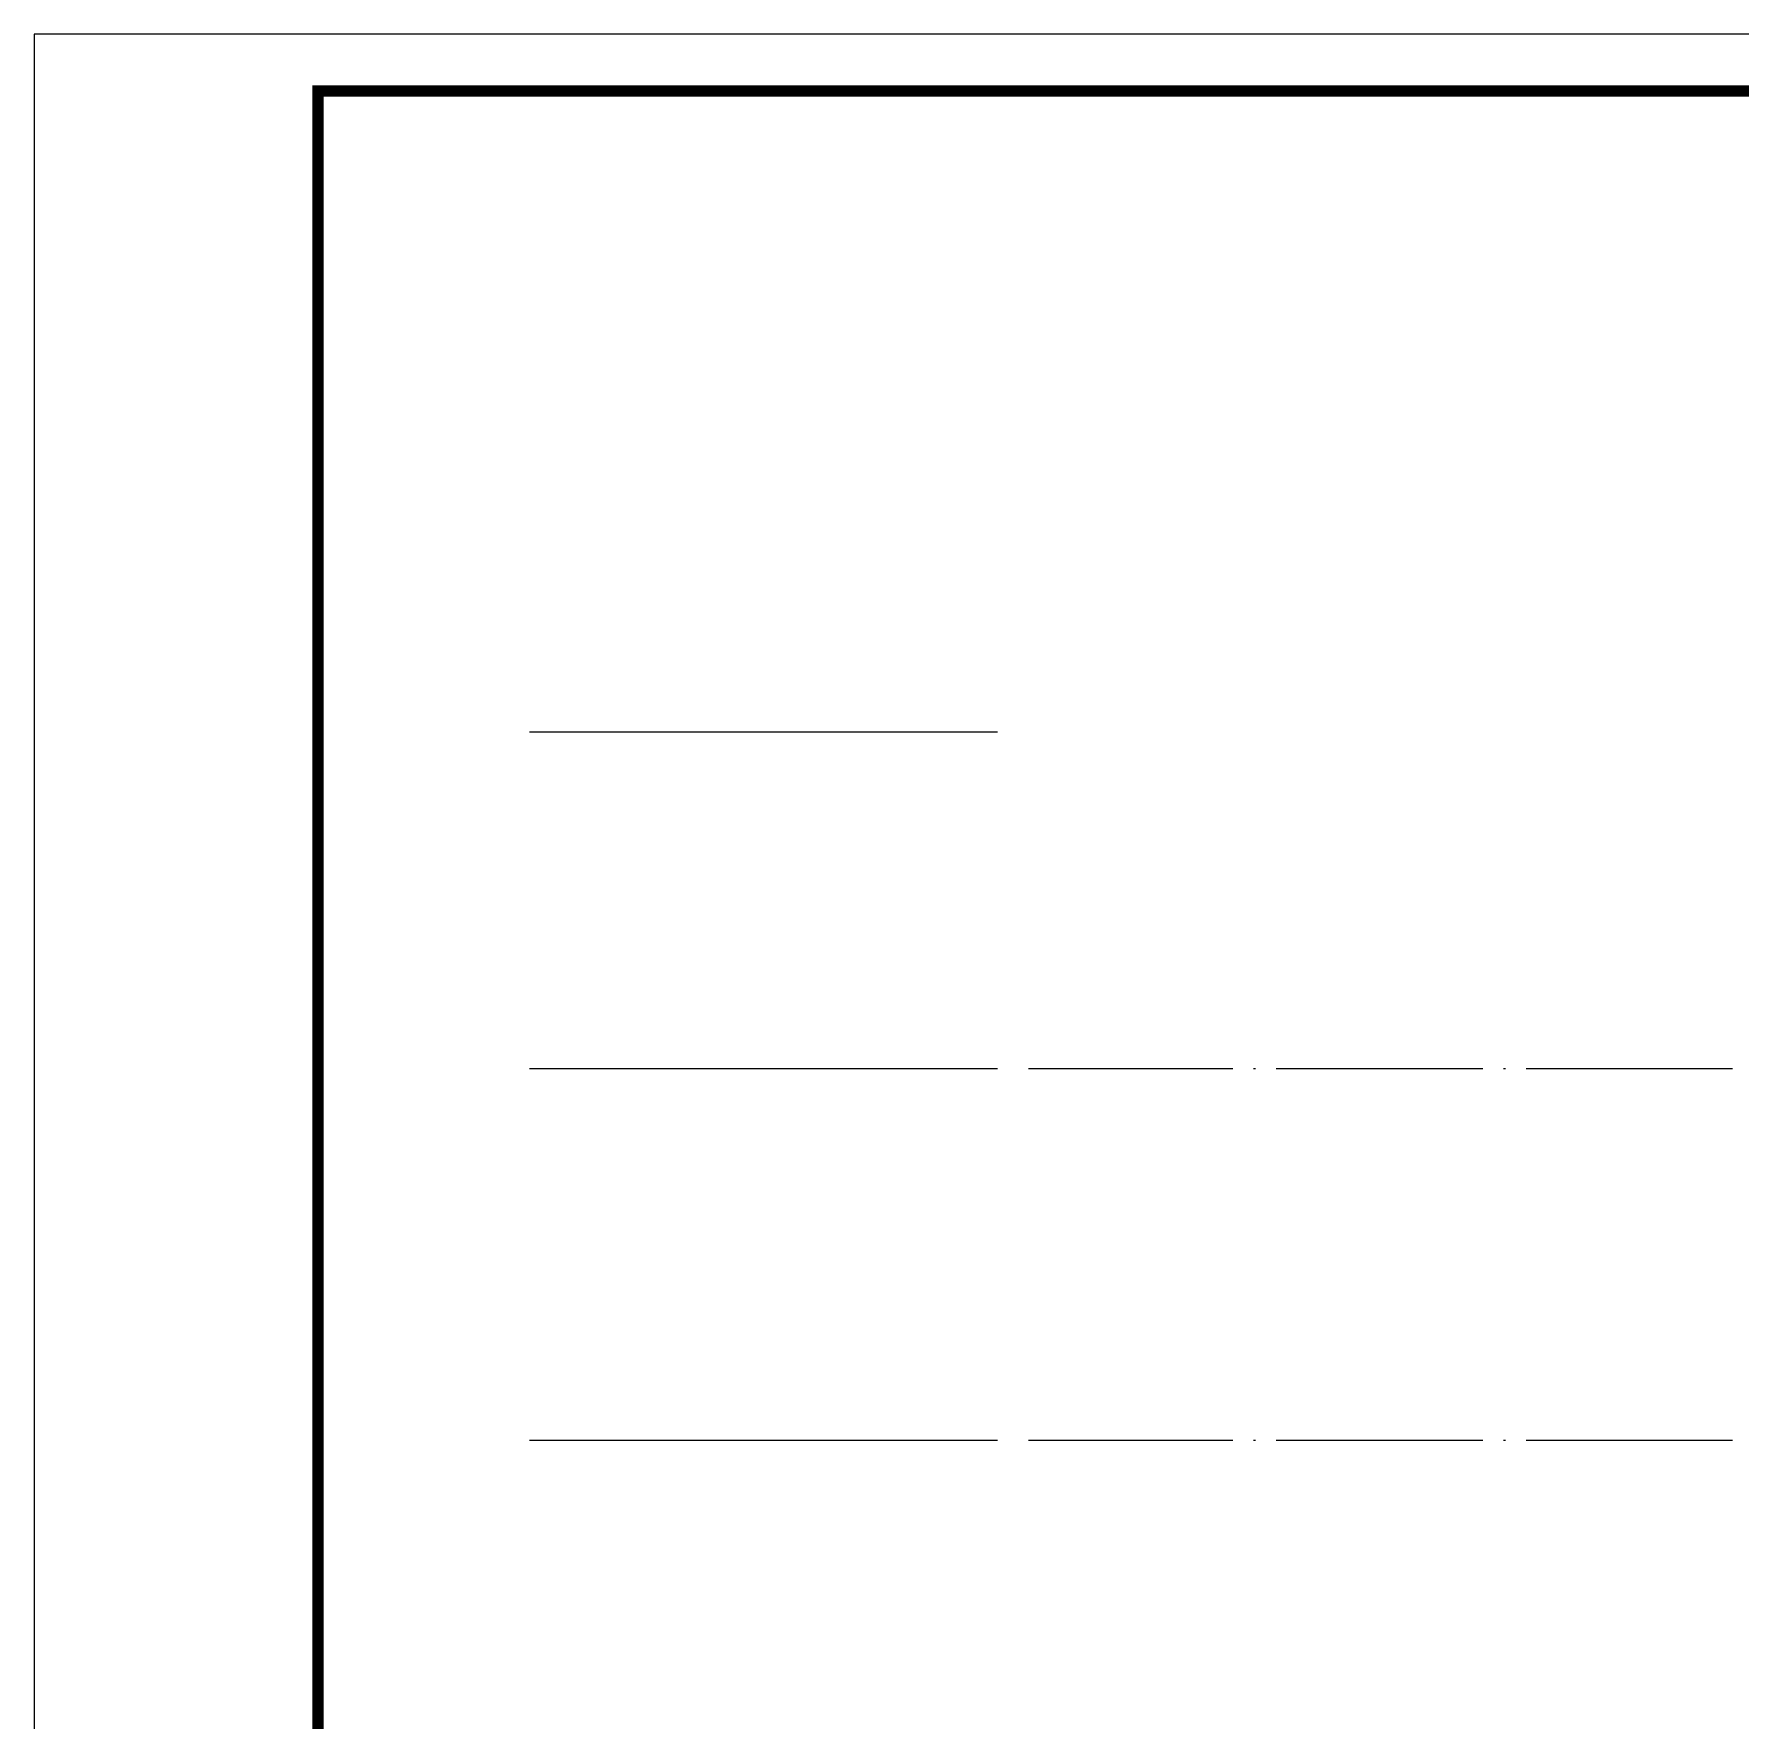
# Model space of a CAD drawing. Extents: x 44111 to 90315, y 4379 to 151689.
# Drawn here: x 44111 to 60643, y 97141 to 113476 of the extents above; entities that cross this region are included whole.
import ezdxf

# ---------------------------------------------------------------- set-up
doc = ezdxf.new("R2010")
doc.units = 0
doc.header["$LTSCALE"] = 1000
doc.header["$MEASUREMENT"] = 0
doc.linetypes.add('DOTE', pattern=[2.42, 2, -0.2, 0.02, -0.2])
for name, color, linetype in [('A-DOTE', 1, 'DOTE'), ('DIM_ELEV', 3, 'Continuous'), ('PUB_TITLE', 4, 'Continuous'), ('图框固定块', 3, 'Continuous')]:
    doc.layers.add(name, color=color, linetype=linetype)

msp = doc.modelspace()

# ---------------------------------------------------------------- linework, layer by layer
at = {"layer": 'A-DOTE'}
for p, q in [((77503, 103456), (53743, 103456)), ((77503, 99856), (53743, 99856))]:
    msp.add_line(p, q, dxfattribs=at)
at = {"layer": 'DIM_ELEV'}
for p, q in [((53443, 106716), (48910, 106716)), ((53443, 103456), (48910, 103456)), ((53443, 99856), (48910, 99856))]:
    msp.add_line(p, q, dxfattribs=at)
at = {"layer": 'PUB_TITLE'}
msp.add_lwpolyline([(44111, 80806), (90315, 80806), (90315, 113476), (44111, 113476)], close=True, dxfattribs=at)
msp.add_lwpolyline([(44111, 80806), (90315, 80806), (90315, 113476), (44111, 113476)], close=True, dxfattribs=at)
at = {"layer": 'PUB_TITLE', "const_width": 110}
msp.add_lwpolyline([(46861, 81356), (89761, 81356), (89761, 112926), (46861, 112926)], close=True, dxfattribs=at)
at = {"layer": '图框固定块'}
msp.add_lwpolyline([(44111, 80806), (90315, 80806), (90315, 113476), (44111, 113476)], close=True, dxfattribs=at)

doc.saveas('drawing.dxf')
